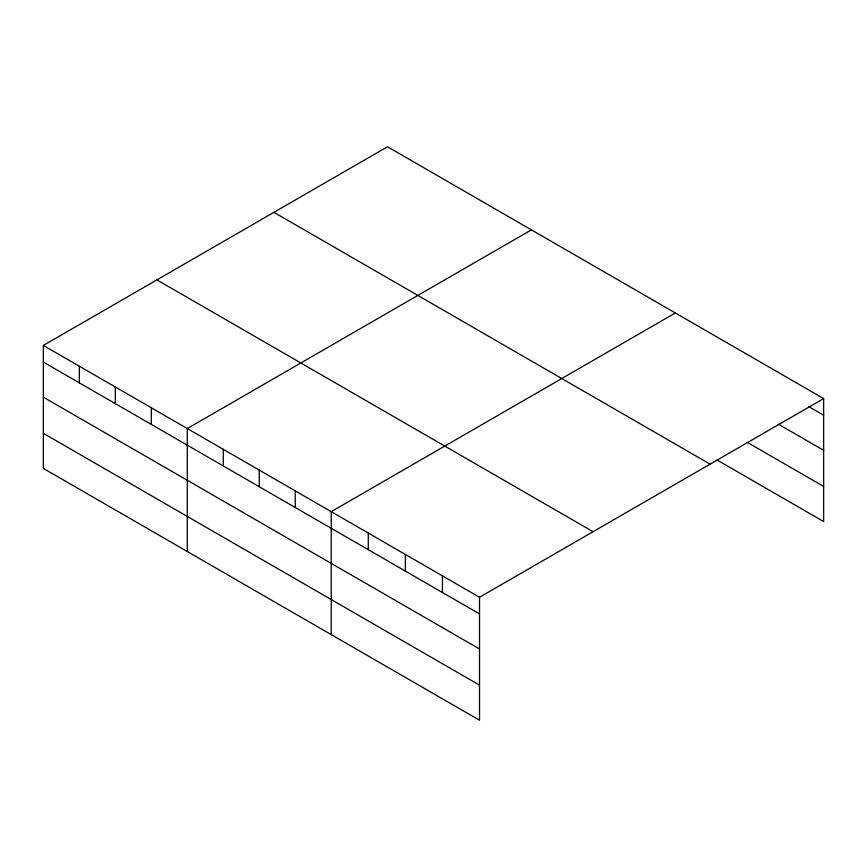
<?xml version="1.0" encoding="UTF-8"?>
<svg xmlns="http://www.w3.org/2000/svg" width="867" height="867" viewBox="0 0 867 867"><rect width="100%" height="100%" fill="white"/><g stroke="black" fill="none" stroke-linecap="round" stroke-linejoin="round"><path stroke-width="1.3" d="M479.516 648.993L479.516 597.265L43.35 345.445L43.35 468.408L479.516 720.228L479.516 648.993L43.35 397.173M717.063 460.009L823.65 521.555L823.65 398.592L387.484 146.772L43.35 345.445M531.417 229.863L187.283 428.547L187.283 551.51M675.35 312.965L331.227 511.649L331.227 634.611M479.516 597.265L823.65 398.592M808.586 406.525L823.65 415.217M778.468 424.223L823.65 450.309M747.181 442.311L823.65 486.463M273.918 212.328L710.084 464.148M156.916 279.878L593.082 531.709M43.35 362.081L479.516 613.901M43.35 433.327L479.516 685.147M442.441 575.861L442.441 592.497M405.377 554.457L405.377 571.093M368.302 533.053L368.302 549.689M295.235 490.874L295.235 507.509M259.255 470.098L259.255 486.734M223.274 449.323L223.274 465.958M151.302 407.772L151.302 424.407M115.322 386.996L115.322 403.632M79.331 366.221L79.331 382.856"/></g></svg>
